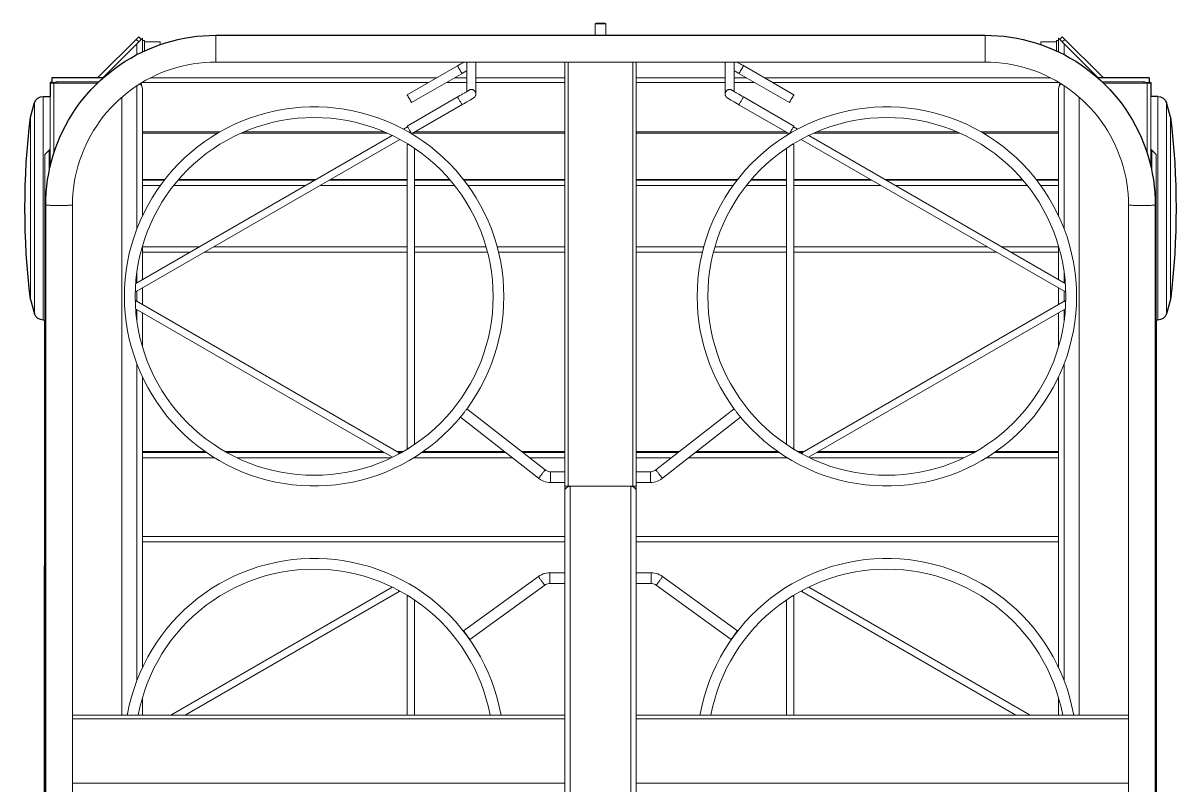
# Model space of a CAD drawing. Header units: millimetres. Extents: x 46649 to 61237, y -33954 to -18530.
# Drawn here: x 57711 to 58356, y -27360 to -26934 of the extents above; entities that cross this region are included whole.
import ezdxf

# ---------------------------------------------------------------- set-up
doc = ezdxf.new("R2010")
doc.units = ezdxf.units.MM
for name, color, linetype, lineweight in [('ed-1', 6, 'Continuous', 5), ('ed-3', 140, 'Continuous', 9), ('eo-3', 2, 'Continuous', 25), ('w-5', 3, 'Continuous', 40)]:
    doc.layers.add(name, color=color, linetype=linetype, lineweight=lineweight)

# ---------------------------------------------------------------- blocks, each defined once
blk = doc.blocks.new('A$C08AB454F')
at = {"layer": 'ed-1', "linetype": 'Continuous'}
for p, q in [((341.5, 1020.24), (342, 1020.74)), ((341.5, 1013.93), (341.5, 1020.24)), ((341.5, 1020.24), (347.5, 1020.24)), ((342, 1020.74), (347, 1020.74)), ((347.5, 1020.24), (347, 1020.74)), ((347.5, 1013.93), (347.5, 1020.24)), ((129.5, 998.93), (129.5, 1013.93)), ((559.5, 998.93), (559.5, 1013.93)), ((63.53, 990.09), (86.48, 1013.05)), ((66.36, 990.09), (88.5, 1012.24)), ((85.07, 1011.63), (86.48, 1010.22)), ((85.5, 1009.24), (85.5, 1003.12)), ((86.48, 1013.05), (87.9, 1011.63)), ((88.5, 1012.24), (88.5, 1004.63)), ((89.7, 1010.99), (88.5, 1010.99)), ((89.7, 1005.18), (89.7, 1010.99)), ((89.7, 1010.24), (98.5, 1010.24)), ((98.5, 1010.24), (98.5, 1008.73)), ((590.5, 1008.73), (590.5, 1010.24)), ((599.3, 1010.24), (590.5, 1010.24)), ((599.3, 1010.99), (599.3, 1005.18)), ((599.3, 1010.99), (600.5, 1010.99)), ((600.5, 1012.24), (622.64, 990.09)), ((600.5, 1012.24), (600.5, 1004.63)), ((602.52, 1013.05), (601.1, 1011.63)), ((602.52, 1013.05), (625.47, 990.09)), ((603.93, 1011.63), (602.52, 1010.22)), ((603.5, 1009.24), (603.5, 1003.12)), ((559.5, 998.93), (129.5, 998.93)), ((264.8, 996.53), (264.94, 996.28)), ((264.94, 996.28), (265.21, 995.81)), ((265.21, 995.81), (265.52, 995.26)), ((265.52, 995.26), (265.87, 994.67)), ((265.87, 994.67), (266.21, 994.08)), ((266.21, 994.08), (266.52, 993.53)), ((267.62, 998.59), (268.22, 998.93)), ((268.41, 993.29), (269.25, 993.77)), ((269.25, 993.77), (269.86, 994.11)), ((269.86, 998.35), (269.86, 982.52)), ((274.83, 998.73), (274.79, 998.93)), ((274.86, 998.5), (274.83, 998.73)), ((274.86, 998.35), (274.86, 998.5)), ((274.86, 998.35), (274.86, 981.13)), ((324.5, 998.93), (324.5, 468.92)), ((326, 998.86), (326, 998.93)), ((326, 998.83), (326.5, 998.83)), ((326.5, 998.85), (326.5, 998.93)), ((362.65, 998.85), (326.5, 998.85)), ((326.5, 761.85), (326.5, 998.83)), ((326.5, 998.83), (362.5, 998.83)), ((362.5, 998.85), (362.5, 998.93)), ((362.5, 761.85), (362.5, 998.83)), ((362.5, 998.83), (363, 998.83)), ((363, 998.93), (363, 998.86)), ((364.5, 998.93), (364.5, 468.92)), ((414.14, 998.35), (414.14, 981.13)), ((414.21, 998.93), (414.17, 998.73)), ((419.14, 998.35), (419.14, 982.52)), ((419.75, 993.77), (419.14, 994.11)), ((420.59, 993.29), (419.75, 993.77)), ((422.48, 993.53), (422.79, 994.08)), ((422.79, 994.08), (423.13, 994.67)), ((423.13, 994.67), (423.48, 995.26)), ((423.48, 995.26), (423.79, 995.81)), ((424.38, 996.87), (423.5, 997.38)), ((423.79, 995.81), (424.06, 996.28)), ((424.06, 996.28), (424.2, 996.53)), ((424.2, 996.53), (424.3, 996.71)), ((452.53, 980.62), (424.38, 996.87)), ((37, 940.56), (37, 987.52)), ((37, 987.52), (38, 987.52)), ((38, 990.09), (38, 987.22)), ((39.51, 987.52), (38, 987.52)), ((41, 987.99), (41, 987.21)), ((41, 987.99), (64.27, 987.99)), ((248.42, 987.52), (88.34, 987.52)), ((92.96, 990.09), (252.88, 990.09)), ((238.97, 976.29), (267.55, 992.79)), ((269.86, 987.52), (258.42, 987.52)), ((262.88, 990.09), (269.86, 990.09)), ((266.52, 993.53), (266.79, 993.08)), ((266.79, 993.08), (266.93, 992.85)), ((266.93, 992.85), (267.03, 992.67)), ((267.55, 992.79), (268.41, 993.29)), ((274.86, 990.09), (324.5, 990.09)), ((324.5, 987.52), (274.86, 987.52)), ((364.5, 990.09), (414.14, 990.09)), ((414.14, 987.52), (364.5, 987.52)), ((419.14, 990.09), (426.12, 990.09)), ((430.58, 987.52), (419.14, 987.52)), ((421.45, 992.79), (420.59, 993.29)), ((450.03, 976.29), (421.45, 992.79)), ((422.07, 992.85), (422.21, 993.08)), ((422.21, 993.08), (422.48, 993.53)), ((436.12, 990.09), (596.05, 990.09)), ((600.66, 987.52), (440.58, 987.52)), ((624.73, 987.99), (648, 987.99)), ((648, 987.99), (648, 987.21)), ((651, 987.52), (649.49, 987.52)), ((652, 987.52), (651, 987.52)), ((652, 987.52), (652, 940.56)), ((37.79, 987.2), (37.52, 987.2)), ((38.11, 987.2), (37.79, 987.2)), ((38.45, 987.2), (38.11, 987.2)), ((38.57, 987.21), (38.38, 987.21)), ((38.82, 987.2), (38.45, 987.2)), ((38.78, 987.21), (38.57, 987.21)), ((63.46, 987.21), (38.78, 987.21)), ((63.45, 987.2), (38.82, 987.2)), ((39, 947.79), (39, 987.2)), ((85.5, 985.74), (85.5, 905.83)), ((88, 986.6), (88, 985.82)), ((88.5, 984.19), (88.5, 912.84)), ((267.15, 980.92), (266.33, 980.44)), ((270.92, 983.17), (270.85, 983.12)), ((600.5, 984.19), (600.5, 912.84)), ((601, 986.6), (601, 985.82)), ((603.5, 985.74), (603.5, 905.83)), ((650.22, 987.21), (625.54, 987.21)), ((650, 987.2), (625.55, 987.2)), ((650, 987.2), (650, 947.79)), ((650, 987.2), (650.37, 987.2)), ((650.22, 987.21), (650.53, 987.21)), ((650.37, 987.2), (650.72, 987.2)), ((650.53, 987.21), (650.71, 987.21)), ((650.71, 987.21), (650.85, 987.22)), ((650.72, 987.2), (651.21, 987.2)), ((651.21, 987.2), (651.48, 987.2)), ((651.48, 987.2), (651.7, 987.21)), ((28.32, 976.29), (28.32, 917.24)), ((33.07, 979.74), (33.07, 854.74)), ((264.62, 979.44), (236.47, 963.2)), ((236.66, 980.28), (236.8, 980.03)), ((236.8, 980.03), (237.06, 979.57)), ((237.06, 979.57), (237.38, 979.01)), ((237.38, 979.01), (237.72, 978.42)), ((237.72, 978.42), (238.06, 977.83)), ((238.06, 977.83), (238.38, 977.29)), ((238.38, 977.29), (238.64, 976.83)), ((238.64, 976.83), (238.78, 976.6)), ((238.78, 976.6), (238.89, 976.42)), ((267.12, 975.11), (238.97, 958.87)), ((265.48, 979.95), (264.62, 979.44)), ((264.94, 978.86), (264.8, 979.1)), ((265.11, 978.56), (264.94, 978.86)), ((265.31, 978.21), (265.11, 978.56)), ((265.52, 977.84), (265.31, 978.21)), ((266.33, 980.44), (265.48, 979.95)), ((265.75, 977.44), (265.52, 977.84)), ((265.98, 977.05), (265.75, 977.44)), ((266.21, 976.65), (265.98, 977.05)), ((266.42, 976.28), (266.21, 976.65)), ((266.62, 975.95), (266.42, 976.28)), ((266.79, 975.66), (266.62, 975.95)), ((266.93, 975.42), (266.79, 975.66)), ((267.03, 975.25), (266.93, 975.42)), ((268, 975.63), (267.12, 975.11)), ((422.21, 975.66), (422.07, 975.42)), ((422.38, 975.95), (422.21, 975.66)), ((422.58, 976.28), (422.38, 975.95)), ((422.79, 976.65), (422.58, 976.28)), ((423.02, 977.05), (422.79, 976.65)), ((423.25, 977.44), (423.02, 977.05)), ((423.09, 980.19), (423.95, 979.7)), ((423.48, 977.84), (423.25, 977.44)), ((423.69, 978.21), (423.48, 977.84)), ((423.89, 978.56), (423.69, 978.21)), ((424.06, 978.86), (423.89, 978.56)), ((423.95, 979.7), (452.53, 963.2)), ((424.2, 979.1), (424.06, 978.86)), ((424.3, 979.29), (424.2, 979.1)), ((450.22, 976.6), (450.36, 976.83)), ((450.36, 976.83), (450.62, 977.29)), ((450.62, 977.29), (450.94, 977.83)), ((450.94, 977.83), (451.28, 978.42)), ((451.28, 978.42), (451.62, 979.01)), ((451.62, 979.01), (451.94, 979.57)), ((451.94, 979.57), (452.2, 980.03)), ((452.2, 980.03), (452.34, 980.28)), ((452.34, 980.28), (452.45, 980.46)), ((655.93, 854.74), (655.93, 979.74)), ((660.68, 917.24), (660.68, 976.29)), ((26, 866.24), (26, 968.24)), ((663, 968.24), (663, 866.24)), ((236.68, 962.81), (234.36, 961.47)), ((236.88, 962.46), (236.72, 962.74)), ((237.06, 962.14), (236.88, 962.46)), ((237.27, 961.78), (237.06, 962.14)), ((237.49, 961.39), (237.27, 961.78)), ((451.62, 961.59), (451.4, 961.2)), ((451.84, 961.96), (451.62, 961.59)), ((452.03, 962.31), (451.84, 961.96)), ((452.2, 962.61), (452.03, 962.31)), ((452.34, 962.85), (452.2, 962.61)), ((454.64, 961.47), (452.32, 962.81)), ((452.45, 963.04), (452.34, 962.85)), ((228.16, 957.89), (84.78, 875.12)), ((232.39, 955.72), (85, 870.63)), ((88.5, 959.92), (131.81, 959.92)), ((88.5, 959.22), (130.63, 959.22)), ((143.66, 959.22), (225.34, 959.22)), ((145.29, 959.92), (223.71, 959.92)), ((237.72, 961), (237.49, 961.39)), ((237.95, 960.6), (237.72, 961)), ((238.17, 960.22), (237.95, 960.6)), ((238.38, 959.86), (238.17, 960.22)), ((238.56, 959.55), (238.38, 959.86)), ((238.68, 959.35), (238.42, 959.19)), ((238.46, 959.22), (238.75, 959.22)), ((238.72, 959.28), (238.56, 959.55)), ((238.84, 959.08), (238.72, 959.28)), ((239.58, 959.22), (324.5, 959.22)), ((240.8, 959.92), (324.5, 959.92)), ((364.5, 959.92), (448.2, 959.92)), ((364.5, 959.22), (449.42, 959.22)), ((450.36, 959.41), (450.22, 959.17)), ((450.25, 959.22), (450.54, 959.22)), ((450.58, 959.19), (450.32, 959.35)), ((450.53, 959.7), (450.36, 959.41)), ((450.72, 960.03), (450.53, 959.7)), ((450.94, 960.41), (450.72, 960.03)), ((451.17, 960.8), (450.94, 960.41)), ((451.4, 961.2), (451.17, 960.8)), ((604, 870.63), (456.61, 955.72)), ((604.22, 875.12), (460.84, 957.89)), ((463.66, 959.22), (545.34, 959.22)), ((465.29, 959.92), (543.71, 959.92)), ((557.19, 959.92), (600.5, 959.92)), ((558.37, 959.22), (600.5, 959.22)), ((34, 947.24), (37, 950.24)), ((36.5, 949.74), (36.5, 938.25)), ((236.5, 783.17), (236.5, 952.89)), ((236.95, 952.91), (237.23, 952.91)), ((240.5, 785.13), (240.5, 950.79)), ((448.5, 950.79), (448.5, 785.13)), ((452.5, 952.89), (452.5, 783.17)), ((652, 950.24), (655, 947.24)), ((652.5, 949.74), (652.5, 938.25)), ((34, 182.24), (34, 947.24)), ((655, 947.24), (655, 182.24)), ((101.15, 933.4), (88.5, 933.4)), ((100.85, 933.02), (88.5, 933.02)), ((98.57, 929.98), (88.5, 929.98)), ((179.81, 929.98), (106.09, 929.98)), ((185.08, 933.02), (108.59, 933.02)), ((185.73, 933.4), (108.92, 933.4)), ((236.5, 929.98), (187.81, 929.98)), ((236.5, 933.02), (193.08, 933.02)), ((236.5, 933.4), (193.73, 933.4)), ((260.08, 933.4), (240.5, 933.4)), ((260.41, 933.02), (240.5, 933.02)), ((262.91, 929.98), (240.5, 929.98)), ((324.5, 933.4), (267.85, 933.4)), ((324.5, 933.02), (268.15, 933.02)), ((324.5, 929.98), (270.43, 929.98)), ((421.15, 933.4), (364.5, 933.4)), ((420.85, 933.02), (364.5, 933.02)), ((418.57, 929.98), (364.5, 929.98)), ((448.5, 929.98), (426.09, 929.98)), ((448.5, 933.02), (428.59, 933.02)), ((448.5, 933.4), (428.92, 933.4)), ((495.27, 933.4), (452.5, 933.4)), ((495.92, 933.02), (452.5, 933.02)), ((501.19, 929.98), (452.5, 929.98)), ((580.08, 933.4), (503.27, 933.4)), ((580.41, 933.02), (503.93, 933.02)), ((582.91, 929.98), (509.19, 929.98)), ((600.5, 933.4), (587.85, 933.4)), ((600.5, 933.02), (588.15, 933.02)), ((600.5, 929.98), (590.43, 929.98)), ((28.32, 917.24), (28.32, 858.19)), ((34.5, 918.94), (34.5, 309)), ((49.5, 918.94), (49.5, 309)), ((639.5, 918.94), (639.5, 309)), ((654.5, 309), (654.5, 918.94)), ((660.68, 858.19), (660.68, 917.24)), ((88.5, 895.91), (88.5, 877.27)), ((120.4, 895.68), (88.5, 895.68)), ((88.5, 892.72), (115.27, 892.72)), ((123.27, 892.72), (236.5, 892.72)), ((236.5, 895.68), (128.4, 895.68)), ((280.57, 895.68), (240.5, 895.68)), ((240.5, 892.72), (281.36, 892.72)), ((324.5, 895.68), (286.79, 895.68)), ((287.55, 892.72), (324.5, 892.72)), ((402.21, 895.68), (364.5, 895.68)), ((364.5, 892.72), (401.45, 892.72)), ((407.64, 892.72), (448.5, 892.72)), ((448.5, 895.68), (408.43, 895.68)), ((560.6, 895.68), (452.5, 895.68)), ((452.5, 892.72), (565.73, 892.72)), ((600.5, 895.68), (568.6, 895.68)), ((573.73, 892.72), (600.5, 892.72)), ((600.5, 895.91), (600.5, 877.27)), ((85.5, 882.03), (85.5, 875.53)), ((603.5, 882.03), (603.5, 875.53)), ((88.5, 872.65), (88.5, 863.41)), ((600.5, 872.65), (600.5, 863.41)), ((84.68, 864.86), (84.58, 864.67)), ((84.85, 865.17), (84.68, 864.86)), ((85, 865.43), (232, 780.57)), ((85.5, 870.92), (85.5, 865.14)), ((457, 780.57), (604, 865.43)), ((603.5, 870.92), (603.5, 865.14)), ((84.77, 860.94), (228.3, 778.09)), ((85.5, 860.52), (85.5, 853.89)), ((88.5, 858.79), (88.5, 840.01)), ((460.7, 778.09), (604.23, 860.94)), ((600.5, 858.79), (600.5, 840.01)), ((603.5, 860.52), (603.5, 853.89)), ((655.93, 854.74), (655, 854.74)), ((85.5, 830.09), (85.5, 653.39)), ((603.5, 830.09), (603.5, 653.39)), ((88.5, 823.08), (88.5, 660.39)), ((600.5, 823.08), (600.5, 660.39)), ((272.47, 808.82), (269.72, 804.93)), ((266.2, 800.41), (309.85, 766.3)), ((269.89, 805.13), (313.55, 771.03)), ((375.45, 771.03), (419.11, 805.13)), ((379.15, 766.3), (422.8, 800.41)), ((425.4, 797.4), (422.57, 800.72)), ((88.5, 781.22), (123.6, 781.22)), ((123.6, 781.22), (123.6, 781.22)), ((134.8, 781.22), (222.88, 781.22)), ((222.88, 781.22), (222.88, 781.22)), ((230.88, 781.22), (234.2, 781.22)), ((245.4, 781.22), (290.76, 781.22)), ((245.4, 781.22), (245.4, 781.22)), ((300.5, 781.22), (324.5, 781.22)), ((364.5, 781.22), (388.5, 781.22)), ((398.24, 781.22), (443.6, 781.22)), ((443.6, 781.22), (443.6, 781.22)), ((451.87, 783.15), (451.55, 783.14)), ((454.8, 781.22), (458.12, 781.22)), ((466.12, 781.22), (466.13, 781.22)), ((466.13, 781.22), (554.2, 781.22)), ((565.4, 781.22), (565.4, 781.22)), ((565.4, 781.22), (600.5, 781.22)), ((88.5, 780.74), (124.3, 780.74)), ((88.5, 777.7), (128.98, 777.7)), ((135.61, 780.74), (223.7, 780.74)), ((141.52, 777.7), (227.48, 777.7)), ((231.68, 780), (231.54, 779.75)), ((231.85, 780.3), (231.68, 780)), ((231.7, 780.74), (233.39, 780.74)), ((240.02, 777.7), (295.26, 777.7)), ((244.7, 780.74), (291.37, 780.74)), ((301.11, 780.74), (324.5, 780.74)), ((305.01, 777.7), (324.5, 777.7)), ((364.5, 780.74), (387.89, 780.74)), ((364.5, 777.7), (384, 777.7)), ((393.74, 777.7), (448.98, 777.7)), ((397.63, 780.74), (444.3, 780.74)), ((455.61, 780.74), (457.3, 780.74)), ((457.32, 780), (457.46, 779.75)), ((461.52, 777.7), (547.48, 777.7)), ((465.3, 780.74), (553.39, 780.74)), ((560.02, 777.7), (600.5, 777.7)), ((564.7, 780.74), (600.5, 780.74)), ((316.63, 769.97), (316.63, 763.97)), ((316.63, 769.97), (324.5, 769.97)), ((364.5, 769.97), (372.38, 769.97)), ((372.38, 769.97), (372.38, 763.97)), ((316.63, 763.97), (324.5, 763.97)), ((326, 761.85), (326.5, 761.85)), ((326.5, 761.85), (362.5, 761.85)), ((327.5, 761.85), (327.31, 761.85)), ((327.5, 465.88), (327.5, 761.85)), ((361.5, 465.88), (361.5, 761.85)), ((362.5, 761.85), (363, 761.85)), ((364.5, 763.97), (372.38, 763.97)), ((364.5, 758.9), (364.49, 759.18)), ((88.5, 733.71), (324.5, 733.71)), ((88.5, 730.75), (324.5, 730.75)), ((364.5, 733.71), (600.5, 733.71)), ((364.5, 730.75), (600.5, 730.75)), ((309.78, 711.41), (268.04, 681.08)), ((316.25, 707.51), (316.25, 713.51)), ((324.5, 713.51), (316.25, 713.51)), ((372.75, 713.51), (364.5, 713.51)), ((372.75, 707.51), (372.75, 713.51)), ((420.96, 681.08), (379.22, 711.41)), ((228.14, 705.46), (104.35, 633.98)), ((313.31, 706.55), (271.57, 676.22)), ((324.5, 707.51), (316.25, 707.51)), ((372.75, 707.51), (364.5, 707.51)), ((417.43, 676.22), (375.69, 706.55)), ((584.65, 633.98), (460.86, 705.46)), ((232, 703.07), (112.35, 633.98)), ((236.5, 633.98), (236.5, 700.48)), ((240.5, 633.98), (240.5, 698.34)), ((448.5, 698.34), (448.5, 633.98)), ((452.5, 700.48), (452.5, 633.98)), ((576.65, 633.98), (457, 703.07)), ((88.5, 643.47), (88.5, 633.98)), ((600.5, 643.47), (600.5, 633.98)), ((324.5, 633.98), (49.5, 633.98)), ((324.5, 633.89), (49.5, 633.89)), ((364.5, 633.98), (639.5, 633.98)), ((364.5, 633.89), (639.5, 633.89)), ((324.5, 631.82), (49.5, 631.82)), ((364.5, 631.82), (639.5, 631.82)), ((324.5, 595.92), (49.5, 595.92)), ((364.5, 595.92), (639.5, 595.92))]:
    blk.add_line(p, q, dxfattribs=at)
for points in [[(129.5, 998.93), (126.36, 998.87), (123.22, 998.69), (120.1, 998.38), (116.99, 997.95), (113.89, 997.4), (110.82, 996.72), (107.79, 995.93), (104.78, 995.02), (101.81, 993.99), (98.89, 992.85), (96.01, 991.59), (93.18, 990.22), (90.41, 988.74), (87.7, 987.15), (85.05, 985.45), (82.48, 983.66), (79.97, 981.76), (77.54, 979.77), (75.2, 977.68), (72.93, 975.51), (70.75, 973.24), (68.67, 970.89), (66.67, 968.47), (64.78, 965.96), (62.98, 963.38), (61.29, 960.74), (59.7, 958.03), (58.22, 955.26), (56.85, 952.43), (55.59, 949.55), (54.44, 946.63), (53.42, 943.66), (52.5, 940.66), (51.71, 937.62), (51.04, 934.55), (50.49, 931.46), (50.05, 928.34), (49.75, 925.22), (49.56, 922.08), (49.5, 918.94)], [(236.47, 980.62), (265.06, 997.13), (265.5, 997.38), (265.94, 997.63), (266.38, 997.88), (266.8, 998.13), (267.22, 998.36), (267.62, 998.59)], [(264.62, 996.87), (264.62, 996.87), (264.62, 996.86), (264.64, 996.83), (264.66, 996.78), (264.7, 996.71), (264.8, 996.53)], [(269.93, 998.93), (269.92, 998.88), (269.88, 998.66), (269.86, 998.43), (269.86, 998.35)], [(274.79, 998.93), (274.82, 998.82), (274.85, 998.58), (274.86, 998.35)], [(324.5, 998.86), (324.55, 998.85), (324.7, 998.85), (324.94, 998.84), (325.25, 998.84), (325.63, 998.83), (326, 998.83)], [(326.5, 998.85), (326.35, 998.85), (326.21, 998.85), (326.1, 998.85), (326.02, 998.86), (326, 998.86)], [(363, 998.86), (362.98, 998.86), (362.9, 998.85), (362.79, 998.85), (362.65, 998.85)], [(363, 998.83), (363.37, 998.83), (363.75, 998.84), (364.06, 998.84), (364.3, 998.85), (364.45, 998.85), (364.5, 998.86)], [(414.21, 998.93), (414.19, 998.82), (414.15, 998.58), (414.14, 998.35)], [(414.17, 998.73), (414.14, 998.5), (414.14, 998.35)], [(419.14, 998.35), (419.14, 998.43), (419.12, 998.66), (419.08, 998.88), (419.07, 998.93)], [(423.5, 997.38), (423.06, 997.63), (422.62, 997.88), (422.2, 998.13), (421.78, 998.36), (421.38, 998.59), (420.78, 998.93)], [(424.3, 996.71), (424.34, 996.78), (424.36, 996.83), (424.38, 996.86), (424.38, 996.87), (424.38, 996.87)], [(639.5, 918.94), (639.44, 922.08), (639.25, 925.22), (638.95, 928.34), (638.52, 931.46), (637.96, 934.55), (637.29, 937.62), (636.5, 940.66), (635.58, 943.66), (634.56, 946.63), (633.41, 949.55), (632.15, 952.43), (630.78, 955.26), (629.3, 958.03), (627.71, 960.74), (626.02, 963.38), (624.22, 965.96), (622.33, 968.47), (620.33, 970.89), (618.25, 973.24), (616.07, 975.51), (613.8, 977.68), (611.46, 979.77), (609.03, 981.76), (606.52, 983.66), (603.95, 985.45), (601.3, 987.15), (598.59, 988.74), (595.82, 990.22), (592.99, 991.59), (590.11, 992.85), (587.19, 993.99), (584.22, 995.02), (581.22, 995.93), (578.18, 996.72), (575.11, 997.4), (572.01, 997.95), (568.9, 998.38), (565.78, 998.69), (562.64, 998.87), (559.5, 998.93)], [(39.21, 987.21), (39.27, 987.29), (39.47, 987.49), (39.71, 987.66), (40, 987.8), (40.32, 987.91), (40.65, 987.97), (41, 987.99)], [(267.03, 992.67), (267.07, 992.61), (267.09, 992.57), (267.11, 992.55), (267.12, 992.54)], [(421.88, 992.54), (421.89, 992.55), (421.91, 992.57), (421.93, 992.61), (421.97, 992.67), (422.07, 992.85)], [(648, 987.99), (648.35, 987.97), (648.68, 987.91), (649, 987.8), (649.29, 987.66), (649.53, 987.49), (649.73, 987.29), (649.79, 987.21)], [(37.52, 987.2), (37.3, 987.21), (37.21, 987.21), (37.14, 987.21), (37.08, 987.22), (37.03, 987.22), (37.01, 987.22), (37, 987.22)], [(38.38, 987.21), (38.22, 987.21), (38.15, 987.22), (38.1, 987.22), (38.06, 987.22), (38.03, 987.22), (38.01, 987.22), (38, 987.22)], [(87.05, 986.73), (87.19, 986.64), (87.39, 986.49), (87.59, 986.32), (87.77, 986.12), (87.95, 985.9)], [(87.79, 987.2), (87.88, 987.07), (87.97, 986.84), (88, 986.6)], [(87.95, 985.9), (88.11, 985.66), (88.24, 985.4), (88.35, 985.11), (88.43, 984.82), (88.48, 984.51), (88.5, 984.19)], [(270.87, 983.14), (270.88, 983.14), (270.87, 983.14), (270.86, 983.13), (270.84, 983.12), (270.8, 983.09), (270.75, 983.06), (270.67, 983.01), (270.57, 982.95), (270.44, 982.86), (270.26, 982.76), (270.05, 982.63), (269.82, 982.49), (269.55, 982.33), (269.27, 982.16), (268.96, 981.98), (268.64, 981.79), (268.29, 981.58), (267.93, 981.37), (267.55, 981.15), (267.15, 980.92)], [(274.86, 981.13), (274.85, 980.94), (274.82, 980.71), (274.78, 980.49), (274.69, 980.22), (274.58, 979.99), (274.46, 979.77), (274.37, 979.64), (274.25, 979.49), (274.15, 979.38), (274.05, 979.28), (273.98, 979.23), (273.92, 979.18), (273.86, 979.13), (273.81, 979.09), (273.76, 979.06), (273.71, 979.02), (273.66, 978.99), (273.6, 978.95), (273.54, 978.91), (273.46, 978.86), (273.38, 978.8), (273.27, 978.73), (273.13, 978.65), (272.96, 978.54), (272.73, 978.41), (272.48, 978.26), (272.2, 978.09), (271.91, 977.91), (271.59, 977.72), (271.25, 977.52), (270.89, 977.31), (270.51, 977.09), (270.12, 976.86), (269.72, 976.63), (269.3, 976.38), (268.88, 976.14), (268.44, 975.88), (268, 975.63)], [(274.53, 982.38), (274.4, 982.58), (274.26, 982.76), (274.1, 982.93), (273.93, 983.08), (273.74, 983.22), (273.54, 983.34), (273.34, 983.44), (273.12, 983.52), (272.9, 983.58), (272.67, 983.61), (272.44, 983.63), (272.21, 983.63), (271.98, 983.6), (271.75, 983.56), (271.53, 983.49), (271.32, 983.4), (271.11, 983.3), (270.92, 983.17)], [(274.86, 981.13), (274.86, 981.29), (274.83, 981.52), (274.79, 981.74), (274.72, 981.96), (274.63, 982.18), (274.53, 982.38)], [(414.47, 982.38), (414.37, 982.18), (414.28, 981.96), (414.22, 981.74), (414.17, 981.52), (414.14, 981.29), (414.14, 981.13)], [(414.14, 981.13), (414.15, 980.94), (414.18, 980.71), (414.22, 980.49), (414.31, 980.22), (414.42, 979.99), (414.54, 979.77), (414.64, 979.64), (414.75, 979.49), (414.86, 979.38), (414.95, 979.28), (415.02, 979.23), (415.08, 979.18), (415.14, 979.13), (415.19, 979.09), (415.24, 979.06), (415.29, 979.02), (415.34, 978.99), (415.4, 978.95), (415.46, 978.91), (415.54, 978.86), (415.62, 978.8), (415.73, 978.73), (415.87, 978.65), (416.04, 978.54), (416.27, 978.41), (416.52, 978.26), (416.8, 978.09), (417.1, 977.91), (417.41, 977.72), (417.75, 977.52), (418.11, 977.31), (418.49, 977.09), (418.88, 976.86), (419.28, 976.63), (419.7, 976.38), (420.12, 976.14), (420.56, 975.88), (421, 975.63), (421.44, 975.37), (450.03, 958.87)], [(418.15, 983.12), (418.08, 983.17), (417.89, 983.3), (417.68, 983.4), (417.47, 983.49), (417.25, 983.56), (417.02, 983.6), (416.79, 983.63), (416.56, 983.63), (416.33, 983.61), (416.1, 983.58), (415.88, 983.52), (415.67, 983.44), (415.46, 983.34), (415.26, 983.22), (415.07, 983.08), (414.9, 982.93), (414.74, 982.76), (414.6, 982.58), (414.47, 982.38)], [(418.13, 983.14), (418.12, 983.14), (418.13, 983.14), (418.14, 983.13), (418.16, 983.12), (418.2, 983.09), (418.25, 983.06), (418.33, 983.01), (418.43, 982.95), (418.56, 982.86), (418.74, 982.76), (418.95, 982.63), (419.18, 982.49), (419.45, 982.33), (419.73, 982.16), (420.04, 981.98), (420.36, 981.79), (420.71, 981.58), (421.07, 981.37), (421.45, 981.15), (421.85, 980.92), (422.25, 980.68), (423.09, 980.19)], [(600.5, 984.19), (600.52, 984.51), (600.57, 984.82), (600.65, 985.11), (600.76, 985.4), (600.89, 985.66)], [(600.89, 985.66), (601.05, 985.9), (601.23, 986.12), (601.41, 986.32), (601.61, 986.49), (601.81, 986.64), (601.96, 986.73)], [(601, 986.6), (601.03, 986.84), (601.12, 987.07), (601.21, 987.2)], [(650.85, 987.22), (650.9, 987.22), (650.94, 987.22), (650.98, 987.22), (650.99, 987.22), (651, 987.22)], [(651.7, 987.21), (651.79, 987.21), (651.87, 987.21), (651.92, 987.22), (651.97, 987.22), (651.99, 987.22), (652, 987.22)], [(236.47, 980.62), (236.47, 980.62), (236.47, 980.61), (236.49, 980.58), (236.52, 980.53), (236.55, 980.46), (236.66, 980.28)], [(238.89, 976.42), (238.92, 976.36), (238.95, 976.32), (238.96, 976.3), (238.97, 976.29)], [(264.8, 979.1), (264.7, 979.29), (264.66, 979.35), (264.64, 979.4), (264.62, 979.43), (264.62, 979.44), (264.62, 979.44)], [(267.12, 975.11), (267.11, 975.12), (267.09, 975.15), (267.07, 975.19), (267.03, 975.25)], [(422.07, 975.42), (421.97, 975.25), (421.93, 975.19), (421.91, 975.15), (421.89, 975.12), (421.88, 975.11)], [(424.38, 979.44), (424.38, 979.44), (424.38, 979.43), (424.36, 979.4), (424.34, 979.35), (424.3, 979.29)], [(450.03, 976.29), (450.04, 976.3), (450.05, 976.32), (450.08, 976.36), (450.12, 976.42), (450.22, 976.6)], [(452.45, 980.46), (452.48, 980.53), (452.51, 980.58), (452.53, 980.61), (452.53, 980.62), (452.53, 980.62)], [(78.5, 867.96), (78.61, 872.78), (78.94, 877.6), (79.49, 882.39), (80.25, 887.16), (81.24, 891.88), (82.43, 896.56), (83.84, 901.17), (85.45, 905.72), (87.28, 910.19), (89.3, 914.57), (91.52, 918.85), (93.93, 923.03), (96.53, 927.1), (99.32, 931.04), (102.27, 934.85), (105.4, 938.52), (108.7, 942.05), (112.15, 945.42), (115.75, 948.63), (119.49, 951.68), (123.37, 954.55), (127.38, 957.24), (131.5, 959.75), (135.73, 962.07), (140.07, 964.19), (144.49, 966.11), (149, 967.83), (153.59, 969.34), (158.23, 970.64), (162.93, 971.73), (167.68, 972.61), (172.46, 973.26), (177.27, 973.7), (182.09, 973.92), (186.91, 973.92), (191.73, 973.7), (196.54, 973.26), (201.32, 972.61), (206.07, 971.73), (210.77, 970.64), (215.41, 969.34), (220, 967.83), (224.51, 966.11), (228.93, 964.19), (233.27, 962.07), (237.5, 959.75)], [(84.5, 867.96), (84.61, 872.58), (84.93, 877.19), (85.46, 881.77), (86.2, 886.33), (87.16, 890.85), (88.32, 895.32), (89.68, 899.74), (91.25, 904.08), (93.02, 908.35), (94.98, 912.53), (97.14, 916.62), (99.48, 920.6), (102, 924.47), (104.7, 928.22), (107.57, 931.84), (110.6, 935.32), (113.79, 938.66), (117.13, 941.85), (120.62, 944.89), (124.24, 947.75), (127.99, 950.45), (131.86, 952.97), (135.84, 955.31), (139.93, 957.47), (144.11, 959.43), (148.38, 961.2), (152.72, 962.77), (157.13, 964.13), (161.61, 965.29), (166.13, 966.25), (170.68, 966.99), (175.27, 967.52), (179.88, 967.84), (184.5, 967.95), (189.12, 967.84), (193.73, 967.52), (198.32, 966.99), (202.88, 966.25), (207.4, 965.29), (211.87, 964.13), (216.28, 962.77), (220.62, 961.2), (224.89, 959.43), (229.07, 957.47), (233.16, 955.31), (237.14, 952.97), (241.01, 950.45), (244.76, 947.75), (248.38, 944.89), (251.87, 941.85), (255.21, 938.66), (258.4, 935.32), (261.43, 931.84), (264.3, 928.22), (267, 924.47), (269.52, 920.6), (271.86, 916.62), (274.02, 912.53), (275.98, 908.35), (277.75, 904.08), (279.32, 899.74), (280.68, 895.32), (281.84, 890.85), (282.8, 886.33), (283.54, 881.77), (284.07, 877.19), (284.39, 872.58), (284.5, 867.96)], [(404.5, 867.96), (404.61, 872.58), (404.93, 877.19), (405.46, 881.77), (406.2, 886.33), (407.16, 890.85), (408.32, 895.32), (409.68, 899.74), (411.25, 904.08), (413.02, 908.35), (414.98, 912.53), (417.14, 916.62), (419.48, 920.6), (422, 924.47), (424.7, 928.22), (427.57, 931.84), (430.6, 935.32), (433.79, 938.66), (437.13, 941.85), (440.62, 944.89), (444.24, 947.75), (447.99, 950.45), (451.86, 952.97), (455.84, 955.31), (459.93, 957.47), (464.11, 959.43), (468.38, 961.2), (472.72, 962.77), (477.13, 964.13), (481.61, 965.29), (486.13, 966.25), (490.68, 966.99), (495.27, 967.52), (499.88, 967.84), (504.5, 967.95), (509.12, 967.84), (513.73, 967.52), (518.32, 966.99), (522.88, 966.25), (527.4, 965.29), (531.87, 964.13), (536.28, 962.77), (540.62, 961.2), (544.89, 959.43), (549.07, 957.47), (553.16, 955.31), (557.14, 952.97), (561.01, 950.45), (564.76, 947.75), (568.38, 944.89), (571.87, 941.85), (575.21, 938.66), (578.4, 935.32), (581.43, 931.84), (584.3, 928.22), (587, 924.47), (589.52, 920.6), (591.86, 916.62), (594.02, 912.53), (595.98, 908.35), (597.75, 904.08), (599.32, 899.74), (600.68, 895.32), (601.84, 890.85), (602.8, 886.33), (603.54, 881.77), (604.07, 877.19), (604.39, 872.58), (604.5, 867.96)], [(447.38, 957.24), (451.5, 959.75), (455.73, 962.07), (460.07, 964.19), (464.49, 966.11), (469, 967.83), (473.59, 969.34), (478.23, 970.64), (482.93, 971.73), (487.68, 972.61), (492.46, 973.26), (497.27, 973.7), (502.09, 973.92), (506.91, 973.92), (511.73, 973.7), (516.54, 973.26), (521.32, 972.61), (526.07, 971.73), (530.77, 970.64), (535.41, 969.34), (540, 967.83), (544.51, 966.11), (548.93, 964.19), (553.27, 962.07), (557.5, 959.75), (561.62, 957.24), (565.63, 954.55), (569.51, 951.68), (573.25, 948.63), (576.85, 945.42), (580.3, 942.05), (583.6, 938.52), (586.73, 934.85), (589.69, 931.04), (592.47, 927.1), (595.07, 923.03), (597.48, 918.85), (599.7, 914.57), (601.72, 910.19), (603.55, 905.72), (605.16, 901.17), (606.57, 896.56), (607.77, 891.88), (608.75, 887.16), (609.51, 882.39), (610.06, 877.6), (610.39, 872.78), (610.5, 867.96)], [(236.72, 962.74), (236.6, 962.95), (236.55, 963.04), (236.52, 963.1), (236.49, 963.15), (236.47, 963.18), (236.47, 963.2), (236.47, 963.2)], [(452.53, 963.2), (452.53, 963.2), (452.53, 963.18), (452.51, 963.15), (452.48, 963.1), (452.45, 963.04)], [(237.5, 959.75), (241.62, 957.24), (245.63, 954.55), (249.51, 951.68), (253.25, 948.63), (256.85, 945.42), (260.3, 942.05), (263.6, 938.52), (266.73, 934.85), (269.69, 931.04), (272.47, 927.1), (275.07, 923.03), (277.48, 918.85), (279.7, 914.57), (281.72, 910.19), (283.55, 905.72), (285.16, 901.17), (286.57, 896.56), (287.77, 891.88), (288.75, 887.16), (289.51, 882.39), (290.06, 877.6), (290.39, 872.78), (290.5, 867.96)], [(238.97, 958.87), (238.96, 958.87), (238.95, 958.9), (238.92, 958.94), (238.89, 959), (238.84, 959.08)], [(398.5, 867.96), (398.61, 872.78), (398.94, 877.6), (399.49, 882.39), (400.25, 887.16), (401.24, 891.88), (402.43, 896.56), (403.84, 901.17), (405.45, 905.72), (407.28, 910.19), (409.3, 914.57), (411.52, 918.85), (413.93, 923.03), (416.53, 927.1), (419.32, 931.04), (422.27, 934.85), (425.4, 938.52), (428.7, 942.05), (432.15, 945.42), (435.75, 948.63), (439.49, 951.68), (443.37, 954.55), (447.38, 957.24)], [(450.22, 959.17), (450.12, 959), (450.08, 958.94), (450.05, 958.9), (450.04, 958.87), (450.03, 958.87)], [(236.5, 952.89), (236.52, 952.9), (236.57, 952.9), (236.67, 952.9), (236.79, 952.91), (236.95, 952.91)], [(237.3, 952.87), (237.14, 952.87), (236.95, 952.87), (236.79, 952.88), (236.67, 952.88), (236.57, 952.88), (236.52, 952.89), (236.5, 952.89)], [(452.5, 952.89), (452.48, 952.89), (452.43, 952.88), (452.33, 952.88), (452.21, 952.88), (452.05, 952.87), (451.87, 952.87), (451.7, 952.87)], [(451.77, 952.91), (452.05, 952.91), (452.21, 952.91), (452.33, 952.9), (452.43, 952.9), (452.48, 952.9), (452.5, 952.89)], [(49.5, 918.94), (49.48, 918.94), (49.42, 918.93), (49.33, 918.92), (49.2, 918.91), (49.03, 918.91), (48.82, 918.9), (48.58, 918.89), (48.31, 918.89), (48, 918.88), (47.67, 918.87), (47.3, 918.87), (46.91, 918.86), (46.49, 918.86), (46.05, 918.85), (45.59, 918.85), (45.12, 918.85), (44.62, 918.84), (44.11, 918.84), (43.59, 918.84), (43.07, 918.84), (42.54, 918.84), (42, 918.84), (41.47, 918.84), (40.93, 918.84), (40.41, 918.84), (39.89, 918.84), (39.38, 918.84), (38.88, 918.85), (38.41, 918.85), (37.95, 918.85), (37.51, 918.86), (37.09, 918.86), (36.7, 918.87), (36.33, 918.87), (36, 918.88), (35.69, 918.89), (35.42, 918.89), (35.18, 918.9), (34.97, 918.91), (34.8, 918.91), (34.67, 918.92), (34.58, 918.93), (34.52, 918.94), (34.5, 918.94)], [(639.5, 918.94), (639.52, 918.94), (639.58, 918.93), (639.67, 918.92), (639.8, 918.91), (639.97, 918.91), (640.18, 918.9), (640.42, 918.89), (640.69, 918.89), (641, 918.88), (641.33, 918.87), (641.7, 918.87), (642.09, 918.86), (642.51, 918.86), (642.95, 918.85), (643.41, 918.85), (643.88, 918.85), (644.38, 918.84), (644.89, 918.84), (645.41, 918.84), (645.93, 918.84), (646.47, 918.84), (647, 918.84), (647.54, 918.84), (648.07, 918.84), (648.59, 918.84), (649.11, 918.84), (649.62, 918.84), (650.12, 918.85), (650.59, 918.85), (651.05, 918.85), (651.49, 918.86), (651.91, 918.86), (652.3, 918.87), (652.67, 918.87), (653, 918.88), (653.31, 918.89), (653.58, 918.89), (653.82, 918.9), (654.03, 918.91), (654.2, 918.91), (654.33, 918.92), (654.42, 918.93), (654.48, 918.94), (654.5, 918.94)], [(84.85, 870.87), (84.68, 871.16), (84.58, 871.34)], [(604, 870.63), (604.01, 870.64), (604.04, 870.68), (604.08, 870.76), (604.15, 870.87), (604.22, 871), (604.42, 871.34)], [(266.43, 800.72), (263.6, 797.4), (260.3, 793.87), (256.85, 790.5), (253.25, 787.29), (249.51, 784.24), (245.63, 781.37), (241.62, 778.68), (237.5, 776.17), (233.27, 773.85), (228.93, 771.73), (224.51, 769.81), (220, 768.09), (215.41, 766.58), (210.77, 765.28), (206.07, 764.19), (201.32, 763.31), (196.54, 762.66), (191.73, 762.22), (186.91, 762), (182.09, 762), (177.27, 762.22), (172.46, 762.66), (167.68, 763.31), (162.93, 764.19), (158.23, 765.28), (153.59, 766.58), (149, 768.09), (144.49, 769.81), (140.07, 771.73), (135.73, 773.85), (131.5, 776.17), (127.38, 778.68), (123.37, 781.37), (119.49, 784.24), (115.75, 787.29), (112.15, 790.5), (108.7, 793.87), (105.4, 797.4), (102.27, 801.07), (99.32, 804.88), (96.53, 808.82), (93.93, 812.89), (91.52, 817.07), (89.3, 821.35), (87.28, 825.73), (85.45, 830.2), (83.84, 834.75), (82.43, 839.36), (81.24, 844.04), (80.25, 848.76), (79.49, 853.53), (78.94, 858.32), (78.61, 863.14), (78.5, 867.96)], [(284.5, 867.96), (284.39, 863.34), (284.07, 858.73), (283.54, 854.15), (282.8, 849.59), (281.84, 845.07), (280.68, 840.6), (279.32, 836.18), (277.75, 831.84), (275.98, 827.57), (274.02, 823.39), (271.86, 819.3), (269.52, 815.32), (267, 811.45), (264.3, 807.7), (261.43, 804.08), (258.4, 800.6), (255.21, 797.26), (251.87, 794.07), (248.38, 791.03), (244.76, 788.17), (241.01, 785.47), (237.14, 782.95), (233.16, 780.61), (229.07, 778.45), (224.89, 776.49), (220.62, 774.72), (216.28, 773.15), (211.87, 771.79), (207.4, 770.63), (202.88, 769.67), (198.32, 768.93), (193.73, 768.4), (189.12, 768.08), (184.5, 767.97), (179.88, 768.08), (175.27, 768.4), (170.68, 768.93), (166.13, 769.67), (161.61, 770.63), (157.13, 771.79), (152.72, 773.15), (148.38, 774.72), (144.11, 776.49), (139.93, 778.45), (135.84, 780.61), (131.86, 782.95), (127.99, 785.47), (124.24, 788.17), (120.62, 791.03), (117.13, 794.07), (113.79, 797.26), (110.6, 800.6), (107.57, 804.08), (104.7, 807.7), (102, 811.45), (99.48, 815.32), (97.14, 819.3), (94.98, 823.39), (93.02, 827.57), (91.25, 831.84), (89.68, 836.18), (88.32, 840.6), (87.16, 845.07), (86.2, 849.59), (85.46, 854.15), (84.93, 858.73), (84.61, 863.34), (84.5, 867.96)], [(85, 870.63), (84.72, 870.45), (84.55, 870.31)], [(84.55, 865.75), (84.72, 865.61), (85, 865.43)], [(85, 870.63), (84.99, 870.64), (84.96, 870.68), (84.92, 870.76), (84.85, 870.87)], [(85, 865.43), (84.99, 865.41), (84.96, 865.36), (84.92, 865.28), (84.85, 865.17)], [(290.5, 867.96), (290.39, 863.14), (290.06, 858.32), (289.51, 853.53), (288.75, 848.76), (287.77, 844.04), (286.57, 839.36), (285.16, 834.75), (283.55, 830.2), (281.72, 825.73), (279.7, 821.35), (277.48, 817.07), (275.07, 812.89), (272.47, 808.82)], [(419.28, 804.93), (416.53, 808.82), (413.93, 812.89), (411.52, 817.07), (409.3, 821.35), (407.28, 825.73), (405.45, 830.2), (403.84, 834.75), (402.43, 839.36), (401.24, 844.04), (400.25, 848.76), (399.49, 853.53), (398.94, 858.32), (398.61, 863.14), (398.5, 867.96)], [(604.5, 867.96), (604.39, 863.34), (604.07, 858.73), (603.54, 854.15), (602.8, 849.59), (601.84, 845.07), (600.68, 840.6), (599.32, 836.18), (597.75, 831.84), (595.98, 827.57), (594.02, 823.39), (591.86, 819.3), (589.52, 815.32), (587, 811.45), (584.3, 807.7), (581.43, 804.08), (578.4, 800.6), (575.21, 797.26), (571.87, 794.07), (568.38, 791.03), (564.76, 788.17), (561.01, 785.47), (557.14, 782.95), (553.16, 780.61), (549.07, 778.45), (544.89, 776.49), (540.62, 774.72), (536.28, 773.15), (531.87, 771.79), (527.4, 770.63), (522.88, 769.67), (518.32, 768.93), (513.73, 768.4), (509.12, 768.08), (504.5, 767.97), (499.88, 768.08), (495.27, 768.4), (490.68, 768.93), (486.13, 769.67), (481.61, 770.63), (477.13, 771.79), (472.72, 773.15), (468.38, 774.72), (464.11, 776.49), (459.93, 778.45), (455.84, 780.61), (451.86, 782.95), (447.99, 785.47), (444.24, 788.17), (440.62, 791.03), (437.13, 794.07), (433.79, 797.26), (430.6, 800.6), (427.57, 804.08), (424.7, 807.7), (422, 811.45), (419.48, 815.32), (417.14, 819.3), (414.98, 823.39), (413.02, 827.57), (411.25, 831.84), (409.68, 836.18), (408.32, 840.6), (407.16, 845.07), (406.2, 849.59), (405.46, 854.15), (404.93, 858.73), (404.61, 863.34), (404.5, 867.96)], [(610.5, 867.96), (610.39, 863.14), (610.06, 858.32), (609.51, 853.53), (608.75, 848.76), (607.77, 844.04), (606.57, 839.36), (605.16, 834.75), (603.55, 830.2), (601.72, 825.73), (599.7, 821.35), (597.48, 817.07), (595.07, 812.89), (592.47, 808.82), (589.69, 804.88), (586.73, 801.07), (583.6, 797.4), (580.3, 793.87), (576.85, 790.5), (573.25, 787.29), (569.51, 784.24), (565.63, 781.37), (561.62, 778.68), (557.5, 776.17), (553.27, 773.85), (548.93, 771.73), (544.51, 769.81), (540, 768.09), (535.41, 766.58), (530.77, 765.28), (526.07, 764.19), (521.32, 763.31), (516.54, 762.66), (511.73, 762.22), (506.91, 762), (502.09, 762), (497.27, 762.22), (492.46, 762.66), (487.68, 763.31), (482.93, 764.19), (478.23, 765.28), (473.59, 766.58), (469, 768.09), (464.49, 769.81), (460.07, 771.73), (455.73, 773.85), (451.5, 776.17), (447.38, 778.68), (443.37, 781.37), (439.49, 784.24), (435.75, 787.29), (432.15, 790.5), (428.7, 793.87), (425.4, 797.4)], [(604.45, 870.31), (604.28, 870.45), (604, 870.63)], [(604, 865.43), (604.28, 865.61), (604.45, 865.75)], [(604, 865.43), (604.01, 865.41), (604.04, 865.36), (604.08, 865.28), (604.15, 865.17), (604.22, 865.03), (604.42, 864.67)], [(269.89, 805.13), (269.87, 805.1), (269.81, 805.02), (269.71, 804.88), (269.57, 804.7), (269.4, 804.47), (269.2, 804.21), (268.97, 803.92), (268.72, 803.59), (268.46, 803.26), (268.18, 802.9), (267.91, 802.55), (267.63, 802.2), (267.37, 801.87), (267.12, 801.55), (266.89, 801.26), (266.69, 801.01), (266.52, 800.79), (266.38, 800.62), (266.28, 800.5), (266.22, 800.43), (266.2, 800.41)], [(266.2, 800.41), (266.22, 800.44), (266.28, 800.52), (266.38, 800.66), (266.43, 800.72)], [(269.72, 804.93), (269.81, 805.04), (269.87, 805.11), (269.89, 805.13)], [(419.11, 805.13), (419.13, 805.1), (419.19, 805.02), (419.29, 804.88), (419.43, 804.7), (419.6, 804.47), (419.8, 804.21), (420.03, 803.92), (420.28, 803.59), (420.55, 803.26), (420.82, 802.9), (421.09, 802.55), (421.37, 802.2), (421.63, 801.87), (421.88, 801.55), (422.11, 801.26), (422.31, 801.01), (422.48, 800.79), (422.62, 800.62), (422.72, 800.5), (422.78, 800.43), (422.8, 800.41)], [(419.28, 804.93), (419.19, 805.04), (419.13, 805.11), (419.11, 805.13)], [(422.8, 800.41), (422.78, 800.44), (422.72, 800.52), (422.62, 800.66), (422.57, 800.72)], [(236.43, 782.53), (236.48, 782.84), (236.5, 783.17)], [(236.5, 783.17), (236.52, 783.16), (236.57, 783.16), (236.67, 783.16), (236.79, 783.15), (236.95, 783.15), (237.14, 783.15), (237.45, 783.14)], [(452.5, 783.17), (452.48, 783.16), (452.43, 783.16), (452.33, 783.16), (452.21, 783.15), (452.05, 783.15), (451.87, 783.15)], [(452.5, 783.17), (452.52, 782.84), (452.57, 782.53)], [(232, 780.57), (231.99, 780.55), (231.96, 780.5), (231.92, 780.42), (231.85, 780.3)], [(232, 780.57), (232.29, 780.42), (232.6, 780.31)], [(456.41, 780.31), (456.71, 780.42), (457, 780.57)], [(457, 780.57), (457.01, 780.55), (457.04, 780.5), (457.08, 780.42), (457.15, 780.3), (457.32, 780)], [(313.55, 771.03), (313.53, 771), (313.46, 770.91), (313.36, 770.78), (313.23, 770.6), (313.05, 770.37), (312.85, 770.11), (312.62, 769.81), (312.37, 769.49), (312.11, 769.15), (311.84, 768.8), (311.56, 768.45), (311.29, 768.1), (311.03, 767.76), (310.78, 767.45), (310.55, 767.16), (310.35, 766.9), (310.17, 766.69), (310.04, 766.52), (309.93, 766.39), (309.87, 766.32), (309.85, 766.3)], [(313.55, 771.03), (314, 770.71), (314.49, 770.45), (315, 770.24), (315.53, 770.09), (316.07, 770), (316.63, 769.97)], [(372.38, 769.97), (372.93, 770), (373.47, 770.09), (374, 770.24), (374.51, 770.45), (375, 770.71), (375.45, 771.03)], [(375.45, 771.03), (375.47, 771), (375.54, 770.91), (375.64, 770.78), (375.77, 770.6), (375.95, 770.37), (376.15, 770.11), (376.38, 769.81), (376.63, 769.49), (376.89, 769.15), (377.16, 768.8), (377.44, 768.45), (377.71, 768.1), (377.98, 767.76), (378.22, 767.45), (378.45, 767.16), (378.65, 766.9), (378.83, 766.69), (378.96, 766.52), (379.07, 766.39), (379.13, 766.32), (379.15, 766.3)], [(309.85, 766.3), (310.7, 765.7), (311.61, 765.18), (312.56, 764.75), (313.54, 764.41), (314.55, 764.17), (315.58, 764.02), (316.63, 763.97)], [(324.5, 761.88), (324.55, 761.88), (324.7, 761.87), (324.94, 761.86), (325.25, 761.86), (325.63, 761.86), (326, 761.85)], [(324.5, 758.9), (324.53, 759.3), (324.61, 759.7), (324.75, 760.07), (324.92, 760.41), (325.13, 760.71), (325.37, 760.97), (325.62, 761.2), (325.88, 761.38), (326.15, 761.54), (326.42, 761.65), (326.69, 761.74), (326.96, 761.8), (327.23, 761.84), (327.5, 761.85)], [(327.31, 761.85), (327.12, 761.83), (326.93, 761.8), (326.74, 761.76), (326.55, 761.7), (326.36, 761.63), (326.18, 761.55), (325.99, 761.45), (325.8, 761.33), (325.62, 761.2), (325.44, 761.05), (325.27, 760.87), (325.11, 760.68), (324.96, 760.47), (324.83, 760.24), (324.72, 760), (324.62, 759.74), (324.56, 759.46)], [(361.88, 761.83), (361.69, 761.85), (361.5, 761.85)], [(361.5, 761.85), (361.77, 761.84), (362.04, 761.8), (362.31, 761.74), (362.58, 761.65), (362.85, 761.54), (363.12, 761.38), (363.38, 761.2), (363.63, 760.97), (363.87, 760.71), (364.08, 760.41), (364.25, 760.07), (364.39, 759.7), (364.47, 759.3), (364.5, 758.9)], [(364.49, 759.18), (364.44, 759.46), (364.38, 759.74), (364.28, 760), (364.17, 760.24), (364.04, 760.47), (363.89, 760.68), (363.73, 760.87), (363.56, 761.05), (363.38, 761.2), (363.2, 761.33), (363.01, 761.45), (362.83, 761.55), (362.64, 761.63), (362.45, 761.7), (362.26, 761.76), (362.07, 761.8), (361.88, 761.83)], [(363, 761.85), (363.37, 761.86), (363.75, 761.86), (364.06, 761.86), (364.3, 761.87), (364.45, 761.88), (364.5, 761.88)], [(372.38, 763.97), (373.42, 764.02), (374.45, 764.17), (375.46, 764.41), (376.44, 764.75), (377.39, 765.18), (378.3, 765.7), (379.15, 766.3)], [(324.56, 759.46), (324.51, 759.18), (324.5, 758.9)], [(80.14, 633.98), (80.25, 634.71), (81.24, 639.44), (82.43, 644.11), (83.84, 648.73), (85.45, 653.27), (87.28, 657.74), (89.3, 662.12), (91.52, 666.41), (93.93, 670.59), (96.53, 674.65), (99.32, 678.59), (102.27, 682.4), (105.4, 686.08), (108.7, 689.6), (112.15, 692.98), (115.75, 696.19), (119.49, 699.23), (123.37, 702.11), (127.38, 704.8), (131.5, 707.31), (135.73, 709.62), (140.07, 711.74), (144.49, 713.67), (149, 715.39), (153.59, 716.9), (158.23, 718.2), (162.93, 719.29), (167.68, 720.16), (172.46, 720.82), (177.27, 721.26), (182.09, 721.48), (186.91, 721.48), (191.73, 721.26), (196.54, 720.82), (201.32, 720.16), (206.07, 719.29), (210.77, 718.2), (215.41, 716.9), (220, 715.39), (224.51, 713.67), (228.93, 711.74), (233.27, 709.62), (237.5, 707.31), (241.62, 704.8), (245.63, 702.11), (249.51, 699.23), (253.25, 696.19), (256.85, 692.98), (260.3, 689.6), (263.6, 686.08), (266.73, 682.4), (269.69, 678.59), (272.47, 674.65), (275.07, 670.59), (277.48, 666.41), (279.7, 662.12), (281.72, 657.74), (283.55, 653.27), (285.16, 648.73), (286.57, 644.11), (287.77, 639.44), (288.75, 634.71), (288.87, 633.98)], [(400.14, 633.98), (400.25, 634.71), (401.24, 639.44), (402.43, 644.11), (403.84, 648.73), (405.45, 653.27), (407.28, 657.74), (409.3, 662.12), (411.52, 666.41), (413.93, 670.59), (416.53, 674.65), (419.32, 678.59), (422.27, 682.4), (425.4, 686.08), (428.7, 689.6), (432.15, 692.98), (435.75, 696.19), (439.49, 699.23), (443.37, 702.11), (447.38, 704.8), (451.5, 707.31), (455.73, 709.62), (460.07, 711.74), (464.49, 713.67), (469, 715.39), (473.59, 716.9), (478.23, 718.2), (482.93, 719.29), (487.68, 720.16), (492.46, 720.82), (497.27, 721.26), (502.09, 721.48), (506.91, 721.48), (511.73, 721.26), (516.54, 720.82), (521.32, 720.16), (526.07, 719.29), (530.77, 718.2), (535.41, 716.9), (540, 715.39), (544.51, 713.67), (548.93, 711.74), (553.27, 709.62), (557.5, 707.31), (561.62, 704.8), (565.63, 702.11), (569.51, 699.23), (573.25, 696.19), (576.85, 692.98), (580.3, 689.6), (583.6, 686.08), (586.73, 682.4), (589.69, 678.59), (592.47, 674.65), (595.07, 670.59), (597.48, 666.41), (599.7, 662.12), (601.72, 657.74), (603.55, 653.27), (605.16, 648.73), (606.57, 644.11), (607.77, 639.44), (608.75, 634.71), (608.87, 633.98)], [(86.22, 633.98), (87.16, 638.41), (88.32, 642.88), (89.68, 647.29), (91.25, 651.64), (93.02, 655.9), (94.98, 660.08), (97.14, 664.17), (99.48, 668.15), (102, 672.02), (104.7, 675.77), (107.57, 679.39), (110.6, 682.88), (113.79, 686.22), (117.13, 689.41), (120.62, 692.44), (124.24, 695.31), (127.99, 698.01), (131.86, 700.53), (135.84, 702.87), (139.93, 705.02), (144.11, 706.99), (148.38, 708.75), (152.72, 710.32), (157.13, 711.69), (161.61, 712.85), (166.13, 713.8), (170.68, 714.55), (175.27, 715.08), (179.88, 715.4), (184.5, 715.51), (189.12, 715.4), (193.73, 715.08), (198.32, 714.55), (202.88, 713.8), (207.4, 712.85), (211.87, 711.69), (216.28, 710.32), (220.62, 708.75), (224.89, 706.99), (229.07, 705.02), (233.16, 702.87), (237.14, 700.53), (241.01, 698.01), (244.76, 695.31), (248.38, 692.44), (251.87, 689.41), (255.21, 686.22), (258.4, 682.88), (261.43, 679.39), (264.3, 675.77), (267, 672.02), (269.52, 668.15), (271.86, 664.17), (274.02, 660.08), (275.98, 655.9), (277.75, 651.64), (279.32, 647.29), (280.68, 642.88), (281.84, 638.41), (282.78, 633.98)], [(316.25, 713.51), (315.26, 713.46), (314.29, 713.33), (313.32, 713.11), (312.39, 712.8), (311.48, 712.42), (310.61, 711.95), (309.78, 711.41)], [(313.31, 706.55), (313.29, 706.57), (313.23, 706.65), (313.14, 706.77), (313, 706.95), (312.84, 707.17), (312.65, 707.43), (312.43, 707.73), (312.19, 708.05), (311.94, 708.4), (311.68, 708.76), (311.42, 709.12), (311.16, 709.48), (310.9, 709.83), (310.67, 710.16), (310.45, 710.46), (310.26, 710.73), (310.09, 710.96), (309.96, 711.15), (309.86, 711.28), (309.8, 711.37), (309.78, 711.41)], [(379.22, 711.41), (378.39, 711.95), (377.52, 712.42), (376.62, 712.8), (375.68, 713.11), (374.71, 713.33), (373.74, 713.46), (372.75, 713.51)], [(375.69, 706.55), (375.71, 706.57), (375.77, 706.65), (375.86, 706.77), (376, 706.95), (376.16, 707.17), (376.35, 707.43), (376.57, 707.73), (376.81, 708.05), (377.06, 708.4), (377.32, 708.76), (377.58, 709.12), (377.84, 709.48), (378.1, 709.83), (378.33, 710.16), (378.55, 710.46), (378.75, 710.73), (378.91, 710.96), (379.04, 711.15), (379.14, 711.28), (379.2, 711.37), (379.22, 711.41)], [(406.22, 633.98), (407.16, 638.41), (408.32, 642.88), (409.68, 647.29), (411.25, 651.64), (413.02, 655.9), (414.98, 660.08), (417.14, 664.17), (419.48, 668.15), (422, 672.02), (424.7, 675.77), (427.57, 679.39), (430.6, 682.88), (433.79, 686.22), (437.13, 689.41), (440.62, 692.44), (444.24, 695.31), (447.99, 698.01), (451.86, 700.53), (455.84, 702.87), (459.93, 705.02), (464.11, 706.99), (468.38, 708.75), (472.72, 710.32), (477.13, 711.69), (481.61, 712.85), (486.13, 713.8), (490.68, 714.55), (495.27, 715.08), (499.88, 715.4), (504.5, 715.51), (509.12, 715.4), (513.73, 715.08), (518.32, 714.55), (522.88, 713.8), (527.4, 712.85), (531.87, 711.69), (536.28, 710.32), (540.62, 708.75), (544.89, 706.99), (549.07, 705.02), (553.16, 702.87), (557.14, 700.53), (561.01, 698.01), (564.76, 695.31), (568.38, 692.44), (571.87, 689.41), (575.21, 686.22), (578.4, 682.88), (581.43, 679.39), (584.3, 675.77), (587, 672.02), (589.52, 668.15), (591.86, 664.17), (594.02, 660.08), (595.98, 655.9), (597.75, 651.64), (599.32, 647.29), (600.68, 642.88), (601.84, 638.41), (602.78, 633.98)], [(231.85, 703.31), (231.68, 703.6), (231.64, 703.67)], [(316.25, 707.51), (315.62, 707.47), (315.01, 707.35), (314.41, 707.15), (313.84, 706.89), (313.31, 706.55)], [(375.69, 706.55), (375.16, 706.89), (374.59, 707.15), (373.99, 707.35), (373.38, 707.47), (372.75, 707.51)], [(457, 703.07), (457.01, 703.09), (457.04, 703.13), (457.08, 703.21), (457.15, 703.31), (457.22, 703.45), (457.36, 703.67)], [(232, 703.07), (231.99, 703.09), (231.96, 703.13), (231.92, 703.21), (231.85, 703.31)], [(232.41, 703.27), (232.29, 703.22), (232, 703.07)], [(236.5, 700.48), (236.48, 700.81), (236.46, 700.93)], [(236.5, 700.48), (236.52, 700.47), (236.57, 700.47), (236.67, 700.47), (236.79, 700.46), (236.95, 700.46), (237.14, 700.46), (237.26, 700.46)], [(452.5, 700.48), (452.48, 700.47), (452.43, 700.47), (452.33, 700.47), (452.21, 700.46), (452.05, 700.46), (451.87, 700.46), (451.74, 700.46)], [(452.54, 700.93), (452.52, 700.81), (452.5, 700.48)], [(457, 703.07), (456.71, 703.22), (456.59, 703.27)], [(271.57, 676.22), (271.55, 676.25), (271.49, 676.32), (271.39, 676.45), (271.26, 676.62), (271.1, 676.84), (270.9, 677.11), (270.68, 677.4), (270.45, 677.73), (270.19, 678.07), (269.93, 678.43), (269.67, 678.79), (269.41, 679.15), (269.16, 679.5), (268.92, 679.83), (268.7, 680.13), (268.51, 680.4), (268.35, 680.63), (268.21, 680.82), (268.12, 680.96), (268.06, 681.04), (268.04, 681.08)], [(417.43, 676.22), (417.45, 676.25), (417.51, 676.32), (417.61, 676.45), (417.74, 676.62), (417.91, 676.84), (418.1, 677.11), (418.32, 677.4), (418.55, 677.73), (418.81, 678.07), (419.07, 678.43), (419.33, 678.79), (419.59, 679.15), (419.84, 679.5), (420.08, 679.83), (420.3, 680.13), (420.49, 680.4), (420.65, 680.63), (420.79, 680.82), (420.88, 680.96), (420.94, 681.04), (420.96, 681.08)]]:
    blk.add_lwpolyline(points, dxfattribs=at)
at = {"layer": 'ed-3', "linetype": 'Continuous'}
for p, q in [((77, 979.29), (77, 633.98)), ((612, 633.98), (612, 979.29))]:
    blk.add_line(p, q, dxfattribs=at)
at = {"layer": 'eo-3', "linetype": 'Continuous'}
for p, q in [((559.5, 1013.93), (129.5, 1013.93)), ((38, 990.09), (66.58, 990.09)), ((622.42, 990.09), (651, 990.09)), ((651, 990.09), (651, 987.22)), ((26, 968.24), (28.32, 976.29)), ((33.07, 979.74), (37, 979.74)), ((655.93, 979.74), (652, 979.74)), ((663, 968.24), (660.68, 976.29)), ((26, 866.24), (28.32, 858.19)), ((663, 866.24), (660.68, 858.19)), ((33.07, 854.74), (34, 854.74))]:
    blk.add_line(p, q, dxfattribs=at)
at = {"layer": 'eo-3'}
for p, q in [((38, 987.52), (37, 987.52)), ((37, 987.52), (37, 979.74)), ((38, 990.09), (38, 987.52)), ((651, 987.52), (652, 987.52)), ((652, 987.52), (652, 979.74)), ((34, 854.74), (34, 196.74)), ((655.5, 204.74), (655, 854.74))]:
    blk.add_line(p, q, dxfattribs=at)
at = {"layer": 'eo-3', "linetype": 'Continuous'}
for points in [[(129.5, 1013.93), (125.95, 1013.87), (122.4, 1013.67), (118.86, 1013.34), (115.34, 1012.87), (111.84, 1012.28), (108.36, 1011.55), (104.91, 1010.7), (101.5, 1009.71), (98.12, 1008.6), (94.79, 1007.37), (91.51, 1006.01), (88.28, 1004.53), (85.11, 1002.93), (82, 1001.21), (78.96, 999.37), (75.98, 997.43), (73.09, 995.37), (70.27, 993.21), (67.53, 990.94), (64.88, 988.58), (62.32, 986.11), (59.86, 983.55), (57.49, 980.9), (55.23, 978.17), (53.06, 975.35), (51.01, 972.45), (49.06, 969.48), (47.23, 966.44), (45.51, 963.33), (43.91, 960.16), (42.43, 956.93), (41.07, 953.65), (39.83, 950.32), (38.72, 946.94), (37.74, 943.53), (36.88, 940.08), (36.16, 936.6), (35.56, 933.1), (35.1, 929.58), (34.77, 926.04), (34.57, 922.49), (34.5, 918.94)], [(654.5, 918.94), (654.43, 922.49), (654.23, 926.04), (653.9, 929.58), (653.44, 933.1), (652.84, 936.6), (652.12, 940.08), (651.26, 943.53), (650.28, 946.94), (649.17, 950.32), (647.93, 953.65), (646.57, 956.93), (645.09, 960.16), (643.49, 963.33), (641.77, 966.44), (639.94, 969.48), (637.99, 972.45), (635.94, 975.35), (633.77, 978.17), (631.51, 980.9), (629.14, 983.55), (626.68, 986.11), (624.12, 988.58), (621.47, 990.94), (618.73, 993.21), (615.91, 995.37), (613.02, 997.43), (610.04, 999.37), (607, 1001.21), (603.89, 1002.93), (600.72, 1004.53), (597.49, 1006.01), (594.21, 1007.37), (590.88, 1008.6), (587.5, 1009.71), (584.09, 1010.7), (580.64, 1011.55), (577.16, 1012.28), (573.66, 1012.87), (570.14, 1013.34), (566.6, 1013.67), (563.05, 1013.87), (559.5, 1013.93)]]:
    blk.add_lwpolyline(points, dxfattribs=at)
for centre, radius, start, end in [((33.07, 974.74), 5, 90, 161.94311), ((655.93, 974.74), 5, 18.05689, 90), ((444.5, 917.24), 421.6, 173.05198, 186.94802), ((244.5, 917.24), 421.6, 353.05198, 6.94802), ((33.07, 859.74), 5, 198.05689, 270), ((655.93, 859.74), 5, 270, 341.94311)]:
    blk.add_arc(centre, radius, start, end, dxfattribs=at)

msp = doc.modelspace()

# ---------------------------------------------------------------- block references
at = {"layer": 'w-5', "xscale": -1}
msp.add_blockref('A$C08AB454F', (58378.232992, -27955.012737), dxfattribs=at)

doc.saveas('drawing.dxf')
